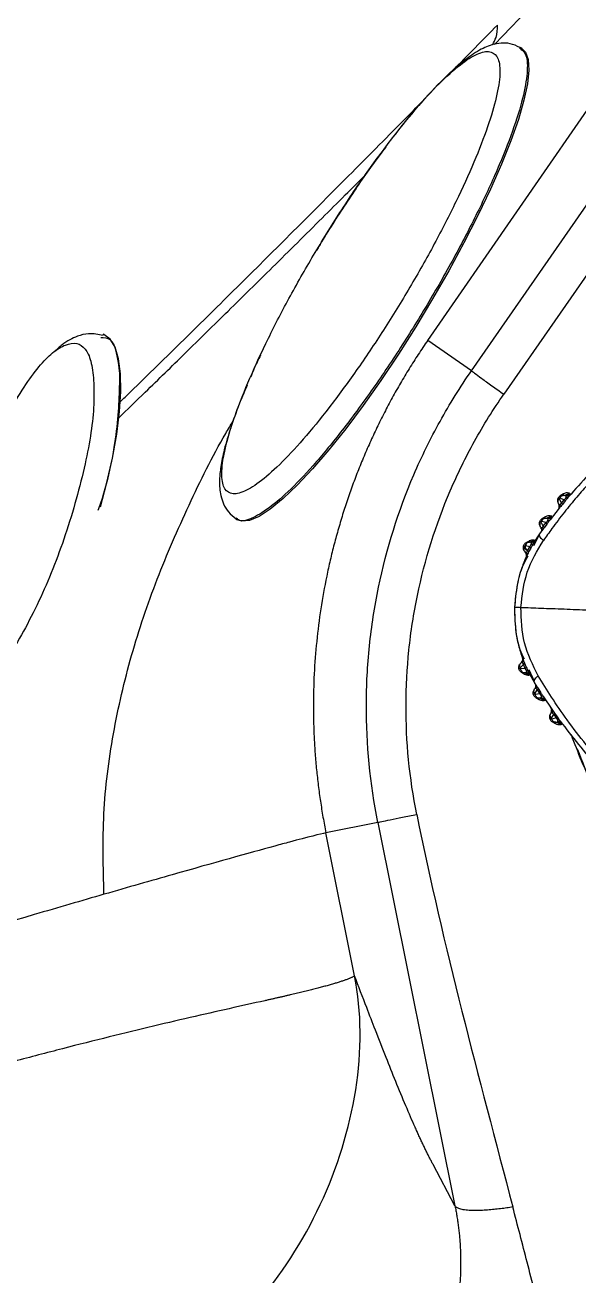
# Model space of a CAD drawing. Extents: x 409 to 498, y 628 to 778.
# Drawn here: x 488.754 to 490.764, y 705.329 to 709.874 of the extents above; entities that cross this region are included whole.
import ezdxf

# ---------------------------------------------------------------- set-up
doc = ezdxf.new("R2010")
doc.units = 0
doc.header["$MEASUREMENT"] = 0
doc.layers.add('1', color=4, linetype='Continuous')
doc.layers.add('GEOMETRY', color=4, linetype='Continuous', lineweight=25)

# ---------------------------------------------------------------- blocks, each defined once
blk = doc.blocks.new('2026_PULSE')
at = {"layer": 'GEOMETRY'}
for p, q in [((81.8001, 63.6574), (84.8602, 68.0587)), ((84.9778, 67.9736), (81.9177, 63.5723)), ((81.6408, 63.7677), (83.7316, 66.786)), ((81.9743, 64.8299), (81.9753, 64.8289)), ((81.9829, 64.8285), (81.9772, 64.8319)), ((81.8001, 63.6574), (81.6408, 63.7677)), ((82.1151, 63.177), (82.1167, 63.1737)), ((82.1274, 63.1767), (82.1197, 63.1919)), ((82.1376, 63.1889), (82.1215, 63.1942)), ((82.1348, 63.2099), (82.1224, 63.2027)), ((82.1274, 63.1767), (82.1376, 63.1889)), ((82.1406, 63.1842), (82.1304, 63.1719)), ((82.1377, 63.2045), (82.1567, 63.2124)), ((82.1415, 63.2032), (82.1377, 63.2045)), ((82.1415, 63.2032), (82.1598, 63.2114)), ((82.0687, 63.1267), (82.0567, 63.1198)), ((82.0717, 63.1218), (82.0896, 63.1295)), ((82.075, 63.1208), (82.0922, 63.1288)), ((82.1189, 63.1582), (82.0858, 63.1161)), ((82.0922, 63.1288), (82.0896, 63.1295)), ((80.9439, 63.1196), (80.9496, 63.1161)), ((82.0516, 63.0895), (82.0496, 63.093)), ((82.0613, 63.0923), (82.053, 63.1072)), ((82.0711, 63.1054), (82.0552, 63.1101)), ((82.0613, 63.0923), (82.0711, 63.1054)), ((82.0738, 63.1), (82.0639, 63.0868)), ((82.0717, 63.1218), (82.075, 63.1208)), ((82.0093, 63.0386), (81.9979, 63.032)), ((82.011, 63.0345), (82.0271, 63.042)), ((82.0141, 63.034), (82.011, 63.0345)), ((82.0141, 63.034), (82.0297, 63.0416)), ((82.0476, 63.0649), (82.0249, 63.0303)), ((82.0466, 63.0608), (82.0253, 63.021)), ((82.0297, 63.0416), (82.0271, 63.042)), ((82.0536, 63.0731), (82.0476, 63.0649)), ((81.9925, 63.0021), (81.9956, 62.9982)), ((82.0041, 63.0035), (81.9937, 63.0169)), ((82.0118, 63.0181), (81.9959, 63.0208)), ((82.0041, 63.0035), (82.0118, 63.0181)), ((82.0153, 63.0132), (82.0078, 62.9989)), ((81.9773, 62.593), (81.9807, 62.5967)), ((81.9775, 62.5782), (81.9888, 62.5907)), ((81.9954, 62.5756), (81.9888, 62.5907)), ((81.9929, 62.595), (81.9993, 62.5802)), ((81.9954, 62.5756), (81.9794, 62.5741)), ((81.9819, 62.562), (81.9932, 62.5554)), ((81.9934, 62.5593), (81.9855, 62.5603)), ((81.9966, 62.5596), (81.9934, 62.5593)), ((82.0089, 62.5518), (81.9934, 62.5593)), ((82.0116, 62.552), (81.9966, 62.5596)), ((82.0074, 62.5627), (82.0277, 62.5262)), ((82.0088, 62.5718), (82.0278, 62.529)), ((82.0089, 62.5518), (82.0116, 62.552)), ((82.0276, 62.4981), (82.0298, 62.5014)), ((82.0277, 62.5262), (82.0331, 62.5174)), ((82.0299, 62.4837), (82.0393, 62.4979)), ((82.0393, 62.4979), (82.0481, 62.484)), ((82.0423, 62.5032), (82.0512, 62.4892)), ((82.0481, 62.484), (82.0318, 62.4807)), ((82.034, 62.47), (82.0459, 62.4632)), ((82.0509, 62.4685), (82.0474, 62.4677)), ((82.0648, 62.4599), (82.0474, 62.4677)), ((82.0675, 62.4605), (82.0509, 62.4685)), ((82.0617, 62.4726), (82.092, 62.4276)), ((82.0648, 62.4599), (82.0675, 62.4605)), ((82.0885, 62.4126), (82.0866, 62.4095)), ((82.0901, 62.3942), (82.099, 62.4087)), ((82.099, 62.4087), (82.1081, 62.3958)), ((82.1023, 62.4133), (82.1115, 62.4003)), ((82.1081, 62.3958), (82.0918, 62.3917)), ((82.0933, 62.3825), (82.1057, 62.3753)), ((82.1003, 62.3801), (82.1072, 62.3803)), ((82.1072, 62.3803), (82.1111, 62.3813)), ((82.1256, 62.3723), (82.1072, 62.3803)), ((82.1287, 62.373), (82.1111, 62.3813)), ((82.1256, 62.3723), (82.1287, 62.373)), ((81.4598, 62.0164), (81.2708, 61.9785)), ((81.4598, 62.0164), (81.7401, 60.6235)), ((81.375, 61.4587), (81.2708, 61.9785)), ((81.7401, 60.6235), (81.6605, 60.7734))]:
    blk.add_line(p, q, dxfattribs=at)
at = {"layer": 'GEOMETRY', "flags": 128}
for points in [[(81.9829, 64.8285), (81.9963, 64.8152), (82.0063, 64.7879), (82.0086, 64.7491), (82.0034, 64.6995), (81.9906, 64.6397), (81.9705, 64.5704), (81.9433, 64.4928), (81.9094, 64.4079), (81.8692, 64.3169), (81.8234, 64.221), (81.7726, 64.1217), (81.7175, 64.0202), (81.6589, 63.9181), (81.5976, 63.8167), (81.5344, 63.7175), (81.4702, 63.6219), (81.4061, 63.5312), (81.3427, 63.4467)], [(80.4513, 63.1632), (80.4736, 63.2468), (80.4946, 63.3395), (80.5104, 63.4274), (80.5206, 63.5089), (80.5252, 63.5824), (80.524, 63.6466), (80.517, 63.7002), (80.5043, 63.7424), (80.4863, 63.7722), (80.4632, 63.7892), (80.4605, 63.7902)], [(81.3427, 63.4467), (81.2811, 63.3696), (81.2221, 63.301), (81.1665, 63.2417), (81.1151, 63.1928), (81.0687, 63.1547), (81.0278, 63.1282), (80.9931, 63.1135), (80.965, 63.1108), (80.9496, 63.1161)], [(82.0323, 62.5183), (82.0326, 62.5175), (82.0326, 62.5175), (82.0326, 62.5175)]]:
    blk.add_lwpolyline(points, dxfattribs=at)
at = {"layer": 'GEOMETRY'}
for points, knots in [([(83.7569, 66.8202), (83.4514, 66.4892), (82.8446, 65.8317), (82.2026, 65.171), (81.8838, 64.843)], [0, 0, 0, 0, 0.5035298, 1, 1, 1, 1]), ([(81.7274, 64.7433), (81.7287, 64.7447), (81.7847, 64.8014), (81.8402, 64.858), (81.8945, 64.9133)], [0, 0, 0, 0, 0.0238277, 1, 1, 1, 1]), ([(81.8764, 64.8416), (81.8814, 64.8503), (81.8937, 64.8718), (81.8942, 64.8978), (81.8944, 64.9133)], [0, 0, 0, 0, 0.403625, 1, 1, 1, 1]), ([(81.513, 64.5035), (81.4803, 64.46), (81.415, 64.373), (81.3152, 64.2237), (81.219, 64.0677), (81.1295, 63.9092), (81.0503, 63.7548), (80.9846, 63.6105), (80.9344, 63.4813), (80.9024, 63.373), (80.8893, 63.289), (80.8957, 63.2329), (80.9215, 63.207), (80.9654, 63.2117), (81.0261, 63.2477), (81.1009, 63.3127), (81.1873, 63.4049), (81.2819, 63.5206), (81.381, 63.6554), (81.4807, 63.8038), (81.577, 63.9601), (81.6666, 64.1185), (81.7456, 64.2728), (81.8115, 64.4173), (81.8613, 64.5461), (81.8933, 64.6545), (81.9066, 64.7385), (81.8999, 64.7942), (81.8744, 64.8205), (81.8301, 64.8152), (81.7695, 64.7795), (81.6945, 64.7141), (81.6083, 64.6229), (81.5447, 64.5433), (81.513, 64.5035)], [0, 0, 0, 0, 0.0312542, 0.0624635, 0.0937551, 0.1249545, 0.1562196, 0.1874627, 0.2186872, 0.2499716, 0.2811721, 0.3124649, 0.3436714, 0.3749318, 0.4061796, 0.4373921, 0.468682, 0.5, 0.5313181, 0.562608, 0.5938204, 0.6250683, 0.6563286, 0.6875352, 0.7188279, 0.7500284, 0.7813117, 0.8125373, 0.8437799, 0.8750456, 0.9062449, 0.9375366, 0.9687459, 1, 1, 1, 1]), ([(81.9753, 64.8289), (81.9831, 64.8234), (82.0013, 64.8107), (82.0058, 64.7527), (81.9923, 64.6636), (81.9577, 64.5469), (81.9042, 64.4086), (81.8335, 64.2536), (81.7486, 64.0879), (81.6525, 63.918), (81.5491, 63.7502), (81.4423, 63.5911), (81.3362, 63.4468), (81.2348, 63.3228), (81.1423, 63.224), (81.0615, 63.1535), (80.9977, 63.1172), (80.9587, 63.1073), (80.948, 63.12), (80.9459, 63.1225)], [0, 0, 0, 0, 0.046807, 0.109327, 0.171848, 0.234368, 0.296889, 0.35941, 0.42193, 0.484451, 0.546971, 0.609492, 0.672013, 0.734533, 0.797054, 0.859574, 0.922095, 0.984616, 1, 1, 1, 1]), ([(81.9762, 64.8316), (81.9647, 64.8371), (81.9436, 64.8471), (81.9067, 64.8487), (81.8752, 64.8424), (81.8482, 64.8319), (81.8215, 64.8179), (81.7767, 64.7886), (81.7131, 64.7348), (81.6223, 64.6385), (81.5561, 64.5612), (81.5202, 64.5128), (81.5164, 64.5076)], [0, 0, 0, 0, 0.0805074, 0.1470682, 0.2204681, 0.2816479, 0.3465389, 0.4152552, 0.6117934, 0.800447, 0.9788266, 1, 1, 1, 1]), ([(80.5219, 63.5432), (80.5347, 63.5557), (80.6127, 63.6311), (80.7545, 63.7702), (80.9474, 63.9601), (81.1472, 64.1587), (81.3485, 64.3603), (81.5108, 64.5238), (81.6013, 64.6155), (81.6263, 64.6409)], [0, 0, 0, 0, 0.0342705, 0.207633, 0.3809969, 0.554363, 0.7496905, 0.9307236, 1, 1, 1, 1]), ([(81.4884, 64.47), (81.4698, 64.4455), (81.4198, 64.3794), (81.3372, 64.2559), (81.2706, 64.1529), (81.2388, 64.0979), (81.2362, 64.0933)], [0, 0, 0, 0, 0.220045, 0.593601, 0.966315, 1, 1, 1, 1]), ([(80.5157, 63.4844), (80.5485, 63.5162), (80.6295, 63.5945), (80.7628, 63.7244), (80.8896, 63.8487), (80.9959, 63.9532), (81.0797, 64.0359), (81.167, 64.1224), (81.255, 64.2099), (81.3373, 64.2919), (81.3896, 64.3442), (81.4137, 64.3684)], [0, 0, 0, 0, 0.108599, 0.267717, 0.442768, 0.530817, 0.622408, 0.722977, 0.82339, 0.918217, 1, 1, 1, 1]), ([(83.6481, 63.9901), (83.5768, 63.9803), (83.4339, 63.9608), (83.2241, 63.9061), (83.0203, 63.8331), (82.8238, 63.7407), (82.6365, 63.6301), (82.4608, 63.5025), (82.2971, 63.3597), (82.201, 63.2528), (82.153, 63.1994)], [0, 0, 0, 0, 0.1245824, 0.2494896, 0.37459, 0.4998762, 0.6251945, 0.7503704, 0.8753604, 1, 1, 1, 1]), ([(83.8282, 63.9761), (83.8123, 63.9758), (83.7747, 63.9751), (83.7116, 63.9717), (83.6336, 63.9654), (83.5541, 63.9557), (83.4735, 63.9428), (83.3953, 63.9276), (83.3092, 63.9066), (83.2199, 63.8804), (83.1282, 63.8492), (83.0361, 63.8136), (82.9388, 63.771), (82.873, 63.7384), (82.8387, 63.7202), (82.8387, 63.7202), (82.8387, 63.7202), (82.8386, 63.7202), (82.8386, 63.7202), (82.8386, 63.7202), (82.8386, 63.7202), (82.8385, 63.7202), (82.8384, 63.7201), (82.838, 63.7199), (82.837, 63.7194), (82.8336, 63.7175), (82.8213, 63.711), (82.7954, 63.6968), (82.7525, 63.6725), (82.7083, 63.6458), (82.669, 63.6209), (82.6405, 63.6021), (82.6151, 63.5849), (82.5928, 63.5694), (82.5581, 63.5447), (82.5129, 63.5109), (82.4577, 63.467), (82.4051, 63.4226), (82.3523, 63.3752), (82.2917, 63.3172), (82.2348, 63.2579), (82.1816, 63.1974), (82.1366, 63.1424), (82.0963, 63.0896), (82.0717, 63.0551), (82.0615, 63.0407)], [0, 0, 0, 0, 0.023144, 0.05484, 0.091564, 0.136206, 0.170367, 0.209427, 0.251228, 0.298444, 0.343948, 0.391377, 0.441313, 0.497426, 0.497427, 0.497428, 0.497429, 0.497432, 0.497437, 0.497446, 0.497463, 0.497497, 0.497564, 0.497711, 0.498058, 0.499248, 0.503302, 0.518104, 0.541837, 0.574517, 0.592617, 0.609041, 0.623786, 0.63685, 0.648231, 0.685287, 0.718359, 0.749985, 0.784568, 0.820855, 0.870939, 0.90326, 0.937451, 0.973984, 1, 1, 1, 1]), ([(80.4608, 63.7854), (80.4433, 63.7891), (80.4124, 63.7956), (80.3695, 63.7845), (80.3388, 63.7699), (80.3108, 63.7529), (80.2925, 63.7348), (80.2831, 63.7256)], [0, 0, 0, 0, 0.274216, 0.481287, 0.641037, 0.816621, 1, 1, 1, 1]), ([(80.4527, 63.778), (80.4646, 63.7777), (80.5041, 63.7766), (80.5139, 63.7008), (80.5207, 63.6477)], [0, 0, 0, 0, 0.299553, 1, 1, 1, 1]), ([(81.641, 63.7676), (81.6351, 63.7592), (81.6235, 63.7422), (81.6065, 63.7166), (81.5899, 63.6908), (81.5736, 63.6648), (81.5576, 63.6386), (81.542, 63.6122), (81.5268, 63.5857), (81.512, 63.559), (81.4975, 63.5321), (81.4834, 63.5051), (81.4696, 63.4779), (81.4562, 63.4506), (81.4432, 63.4232), (81.4306, 63.3956), (81.4183, 63.3678), (81.4064, 63.34), (81.3949, 63.312), (81.3838, 63.2839), (81.3731, 63.2557), (81.3627, 63.2274), (81.3527, 63.199), (81.3431, 63.1706), (81.3339, 63.142), (81.3251, 63.1133), (81.3166, 63.0846), (81.3085, 63.0557), (81.3008, 63.0269), (81.2934, 62.9979), (81.2865, 62.9689), (81.2799, 62.9399), (81.2674, 62.8813), (81.2515, 62.7929), (81.2363, 62.6744), (81.2272, 62.556), (81.2247, 62.458), (81.2257, 62.3803), (81.2278, 62.3229), (81.2314, 62.2654), (81.2364, 62.2079), (81.2428, 62.1504), (81.2507, 62.093), (81.2599, 62.0356), (81.2673, 61.9975), (81.2709, 61.9785)], [0, 0, 0, 0, 0.016408, 0.032798, 0.049169, 0.065521, 0.081855, 0.09817, 0.114466, 0.130743, 0.147002, 0.163242, 0.179464, 0.195667, 0.211852, 0.228018, 0.244165, 0.260295, 0.276406, 0.292498, 0.308572, 0.324627, 0.340664, 0.356682, 0.372681, 0.388663, 0.404626, 0.42057, 0.436496, 0.452404, 0.468294, 0.484165, 0.500018, 0.563988, 0.627598, 0.690849, 0.753743, 0.784297, 0.814916, 0.845599, 0.876348, 0.907163, 0.938043, 0.968989, 1, 1, 1, 1]), ([(80.4264, 63.6224), (80.4237, 63.6472), (80.4183, 63.6956), (80.397, 63.7403), (80.3656, 63.7604), (80.325, 63.7545), (80.2788, 63.7266), (80.2278, 63.6747), (80.1727, 63.5995), (80.1159, 63.5039), (80.0605, 63.3945), (80.0089, 63.2751), (79.9626, 63.1492), (79.9229, 63.0204), (79.8911, 62.8943), (79.8695, 62.7776), (79.8588, 62.6746), (79.8591, 62.5876), (79.8696, 62.5179), (79.8907, 62.4719), (79.9219, 62.4521), (79.9621, 62.4581), (80.0088, 62.4859), (80.0603, 62.5377), (80.115, 62.613), (80.1713, 62.7085), (80.2272, 62.8175), (80.2791, 62.9367), (80.3251, 63.0628), (80.3643, 63.192), (80.3966, 63.3183), (80.4184, 63.4348), (80.4293, 63.5391), (80.4274, 63.5943), (80.4264, 63.6224)], [0, 0, 0, 0, 0.0318756, 0.0624629, 0.0931188, 0.1251463, 0.1568579, 0.1874213, 0.2180725, 0.2500557, 0.282024, 0.3126716, 0.3432448, 0.3749788, 0.4069064, 0.4375005, 0.468061, 0.4999355, 0.5317555, 0.5623507, 0.5930121, 0.6250336, 0.6567801, 0.6873611, 0.7180148, 0.7499829, 0.7818927, 0.8125166, 0.843102, 0.8748894, 0.9068847, 0.9375432, 0.9681532, 1, 1, 1, 1]), ([(81.0334, 63.7145), (81.0248, 63.697), (81.0109, 63.669), (81.0009, 63.6441), (80.9971, 63.6347)], [0, 0, 0, 0, 0.620968, 1, 1, 1, 1]), ([(80.5207, 63.6477), (80.5194, 63.5827), (80.5168, 63.4526), (80.4802, 63.2596), (80.4453, 63.1582), (80.4422, 63.1492)], [0, 0, 0, 0, 0.4767022, 0.9534043, 1, 1, 1, 1]), ([(81.4599, 62.0164), (81.4314, 62.1582), (81.4175, 62.3005), (81.418, 62.5146), (81.4218, 62.586), (81.433, 62.6934), (81.4376, 62.7293), (81.4487, 62.8006), (81.4551, 62.836), (81.4915, 63.0116), (81.5341, 63.1477), (81.6047, 63.3123), (81.6197, 63.345), (81.6514, 63.4098), (81.6682, 63.4419), (81.7207, 63.5366), (81.7589, 63.5979), (81.8002, 63.6573)], [0, 0, 0, 0, 0.25, 0.25, 0.375, 0.375, 0.4375, 0.4375, 0.5, 0.5, 0.75, 0.75, 0.8125, 0.8125, 0.875, 0.875, 1, 1, 1, 1]), ([(81.8001, 63.6574), (81.8012, 63.6562), (81.805, 63.6531), (81.8177, 63.6435), (81.8265, 63.637), (81.848, 63.6215), (81.8606, 63.6125), (81.8881, 63.593), (81.9029, 63.5826), (81.9178, 63.5723)], [0, 0, 0, 0, 0.25, 0.25, 0.5, 0.5, 0.75, 0.75, 1, 1, 1, 1]), ([(80.9849, 63.6055), (80.9734, 63.5787), (80.9479, 63.5192), (80.92, 63.4381), (80.8985, 63.3635), (80.8887, 63.3123), (80.885, 63.2786), (80.8838, 63.256), (80.8844, 63.2305), (80.8886, 63.2017), (80.8982, 63.1717), (80.9161, 63.1411), (80.9347, 63.1272), (80.9447, 63.1198)], [0, 0, 0, 0, 0.1160218, 0.257405, 0.4014129, 0.526758, 0.58099, 0.6298747, 0.6897749, 0.7487309, 0.8200916, 0.9039548, 1, 1, 1, 1]), ([(81.6012, 62.0458), (81.5746, 62.1777), (81.5617, 62.3101), (81.5622, 62.5092), (81.5657, 62.5757), (81.5761, 62.6756), (81.5804, 62.709), (81.5907, 62.7753), (81.5967, 62.8082), (81.6305, 62.9715), (81.6702, 63.0982), (81.7359, 63.2513), (81.7498, 63.2817), (81.7794, 63.3419), (81.795, 63.3718), (81.8439, 63.46), (81.8794, 63.517), (81.9178, 63.5723)], [0, 0, 0, 0, 0.25, 0.25, 0.375, 0.375, 0.4375, 0.4375, 0.5, 0.5, 0.75, 0.75, 0.8125, 0.8125, 0.875, 0.875, 1, 1, 1, 1]), ([(80.4639, 61.7552), (80.4613, 61.8528), (80.4562, 62.0479), (80.4935, 62.339), (80.5599, 62.6242), (80.6538, 62.9018), (80.7713, 63.1697), (80.8651, 63.3608), (80.9244, 63.4592), (80.9334, 63.4741)], [0, 0, 0, 0, 0.1618135, 0.3236388, 0.4854823, 0.6473436, 0.8092155, 0.9711119, 1, 1, 1, 1]), ([(82.1377, 63.2045), (82.1361, 63.2049), (82.1327, 63.2056), (82.1273, 63.205), (82.1219, 63.2028), (82.1172, 63.1988), (82.1139, 63.1934), (82.1126, 63.1876), (82.1129, 63.1819), (82.1144, 63.1786), (82.1151, 63.177)], [0, 0, 0, 0, 0.110913, 0.227807, 0.35566, 0.494485, 0.631575, 0.7615, 0.884293, 1, 1, 1, 1]), ([(82.1197, 63.1919), (82.1186, 63.1908), (82.1163, 63.1884), (82.1144, 63.1844), (82.1137, 63.1803), (82.1146, 63.1781), (82.1151, 63.177)], [0, 0, 0, 0, 0.2393, 0.493099, 0.750585, 1, 1, 1, 1]), ([(82.1147, 63.1522), (82.1157, 63.1537), (82.1179, 63.1569), (82.1192, 63.1626), (82.119, 63.1685), (82.1175, 63.172), (82.1167, 63.1737)], [0, 0, 0, 0, 0.244604, 0.5, 0.755396, 1, 1, 1, 1]), ([(82.1167, 63.1737), (82.1172, 63.1728), (82.1182, 63.171), (82.1204, 63.1712), (82.1215, 63.1714)], [0, 0, 0, 0, 0.527442, 1, 1, 1, 1]), ([(82.1168, 63.1737), (82.118, 63.1702), (82.12, 63.165), (82.1196, 63.1597), (82.1194, 63.159), (82.1193, 63.1587)], [0, 0, 0, 0, 0.477315, 0.731073, 1, 1, 1, 1]), ([(82.1304, 63.1719), (82.1283, 63.1694), (82.124, 63.1642), (82.1206, 63.1602), (82.1189, 63.1582)], [0, 0, 0, 0, 0.484871, 1, 1, 1, 1]), ([(82.1215, 63.1714), (82.1217, 63.1702), (82.1222, 63.1678), (82.1219, 63.1643), (82.1209, 63.161), (82.1196, 63.1591), (82.1189, 63.1582)], [0, 0, 0, 0, 0.240718, 0.491115, 0.7461, 1, 1, 1, 1]), ([(82.1197, 63.1919), (82.1196, 63.1921), (82.1195, 63.1924), (82.1195, 63.1928), (82.1196, 63.1932), (82.1197, 63.1935), (82.1199, 63.1938), (82.1202, 63.1941), (82.1207, 63.1943), (82.1211, 63.1943), (82.1214, 63.1943), (82.1215, 63.1942)], [0, 0, 0, 0, 0.1361495, 0.2604959, 0.3743392, 0.4293111, 0.4841795, 0.5973057, 0.7206272, 0.8556668, 1, 1, 1, 1]), ([(82.1215, 63.1942), (82.1225, 63.1959), (82.1245, 63.1994), (82.1287, 63.2031), (82.1334, 63.2051), (82.1363, 63.2047), (82.1377, 63.2045)], [0, 0, 0, 0, 0.242506, 0.5, 0.757494, 1, 1, 1, 1]), ([(82.1215, 63.1714), (82.1219, 63.1716), (82.1228, 63.1719), (82.1243, 63.173), (82.126, 63.1746), (82.1269, 63.176), (82.1274, 63.1767)], [0, 0, 0, 0, 0.275786, 0.530239, 0.765789, 1, 1, 1, 1]), ([(82.1274, 63.1767), (82.1283, 63.1756), (82.1301, 63.1735), (82.1303, 63.1724), (82.1304, 63.1719)], [0, 0, 0, 0, 0.4963152, 1, 1, 1, 1]), ([(82.1567, 63.2124), (82.154, 63.2129), (82.1487, 63.2141), (82.1411, 63.213), (82.1368, 63.2107), (82.1349, 63.2097)], [0, 0, 0, 0, 0.358721, 0.717442, 1, 1, 1, 1]), ([(82.1376, 63.1889), (82.1382, 63.1895), (82.1396, 63.1906), (82.1414, 63.1926), (82.1428, 63.1946), (82.1434, 63.1957), (82.1438, 63.1963)], [0, 0, 0, 0, 0.258365, 0.498869, 0.740931, 1, 1, 1, 1]), ([(82.1376, 63.1889), (82.1385, 63.1879), (82.1402, 63.1857), (82.1405, 63.1847), (82.1406, 63.1842)], [0, 0, 0, 0, 0.499959, 1, 1, 1, 1]), ([(82.153, 63.1994), (82.1514, 63.1974), (82.149, 63.1945), (82.1462, 63.1909), (82.1446, 63.1889), (82.143, 63.187), (82.1415, 63.1852), (82.1406, 63.1842)], [0, 0, 0, 0, 0.414147, 0.636812, 0.65606, 0.797577, 1, 1, 1, 1]), ([(82.1415, 63.2032), (82.1433, 63.2028), (82.1471, 63.202), (82.1528, 63.2029), (82.1581, 63.2052), (82.1609, 63.2079), (82.1622, 63.2092)], [0, 0, 0, 0, 0.244705, 0.500002, 0.755298, 1, 1, 1, 1]), ([(82.1438, 63.1963), (82.1441, 63.1972), (82.1449, 63.1991), (82.1443, 63.2016), (82.1427, 63.2026), (82.1415, 63.2032)], [0, 0, 0, 0, 0.213591, 0.455115, 1, 1, 1, 1]), ([(82.1438, 63.1963), (82.1447, 63.1963), (82.1467, 63.1962), (82.1492, 63.1967), (82.1514, 63.1977), (82.1525, 63.1988), (82.153, 63.1994)], [0, 0, 0, 0, 0.2478196, 0.500004, 0.7521863, 1, 1, 1, 1]), ([(82.1622, 63.2092), (82.1619, 63.2089), (82.1614, 63.2085), (82.1591, 63.2061), (82.1567, 63.2035), (82.1542, 63.2007), (82.153, 63.1994)], [0, 0, 0, 0, 0.362294, 0.571788, 0.788019, 1, 1, 1, 1]), ([(82.0896, 63.1295), (82.0869, 63.1299), (82.0816, 63.1309), (82.0743, 63.1296), (82.0704, 63.1274), (82.0688, 63.1265)], [0, 0, 0, 0, 0.375265, 0.75053, 1, 1, 1, 1]), ([(82.0956, 63.1277), (82.0943, 63.1263), (82.0917, 63.1235), (82.0864, 63.1209), (82.0807, 63.1198), (82.0769, 63.1205), (82.075, 63.1208)], [0, 0, 0, 0, 0.244606, 0.5, 0.755394, 1, 1, 1, 1]), ([(82.0496, 63.093), (82.0489, 63.0947), (82.0473, 63.098), (82.0468, 63.1038), (82.0479, 63.1097), (82.0508, 63.115), (82.0552, 63.1192), (82.0605, 63.1218), (82.0662, 63.1228), (82.0699, 63.1221), (82.0717, 63.1218)], [0, 0, 0, 0, 0.117746, 0.240559, 0.36852, 0.501697, 0.630803, 0.756969, 0.88024, 1, 1, 1, 1]), ([(82.053, 63.1072), (82.0521, 63.1061), (82.0502, 63.1037), (82.0486, 63.0999), (82.0483, 63.0961), (82.0492, 63.094), (82.0496, 63.093)], [0, 0, 0, 0, 0.236741, 0.488701, 0.746654, 1, 1, 1, 1]), ([(82.0516, 63.0895), (82.0521, 63.0887), (82.053, 63.0871), (82.0549, 63.0872), (82.0557, 63.0873)], [0, 0, 0, 0, 0.5238268, 1, 1, 1, 1]), ([(82.0538, 63.0826), (82.0538, 63.0832), (82.0537, 63.0856), (82.0525, 63.0878), (82.0516, 63.0895)], [0, 0, 0, 0, 0.237547, 1, 1, 1, 1]), ([(82.0516, 63.0894), (82.053, 63.0861), (82.0551, 63.081), (82.0547, 63.0754), (82.0542, 63.0742), (82.054, 63.0736)], [0, 0, 0, 0, 0.478434, 0.732694, 1, 1, 1, 1]), ([(82.053, 63.1072), (82.0529, 63.1074), (82.0528, 63.1077), (82.0527, 63.1082), (82.0528, 63.1086), (82.0529, 63.1089), (82.053, 63.1091), (82.0532, 63.1095), (82.0536, 63.1098), (82.0541, 63.1101), (82.0546, 63.1102), (82.055, 63.1101), (82.0552, 63.1101)], [0, 0, 0, 0, 0.13219, 0.252148, 0.308539, 0.363365, 0.417718, 0.472733, 0.588185, 0.715206, 0.853659, 1, 1, 1, 1]), ([(82.0557, 63.0873), (82.056, 63.086), (82.0566, 63.0835), (82.0565, 63.0798), (82.0556, 63.0761), (82.0542, 63.0741), (82.0536, 63.0731)], [0, 0, 0, 0, 0.241064, 0.491801, 0.746781, 1, 1, 1, 1]), ([(82.0639, 63.0868), (82.062, 63.0843), (82.058, 63.0789), (82.0551, 63.0751), (82.0536, 63.0731)], [0, 0, 0, 0, 0.473202, 1, 1, 1, 1]), ([(82.0552, 63.1101), (82.056, 63.1119), (82.0578, 63.1157), (82.0621, 63.1199), (82.067, 63.1223), (82.0701, 63.122), (82.0717, 63.1218)], [0, 0, 0, 0, 0.241788, 0.5, 0.758212, 1, 1, 1, 1]), ([(82.0557, 63.0873), (82.0561, 63.0874), (82.0569, 63.0877), (82.0583, 63.0887), (82.0597, 63.09), (82.0607, 63.0913), (82.0611, 63.092), (82.0613, 63.0923)], [0, 0, 0, 0, 0.278809, 0.535506, 0.770802, 0.91136, 1, 1, 1, 1]), ([(82.0613, 63.0923), (82.0622, 63.0911), (82.0639, 63.0888), (82.0639, 63.0874), (82.0639, 63.0868)], [0, 0, 0, 0, 0.4960319, 1, 1, 1, 1]), ([(82.0711, 63.1054), (82.0718, 63.106), (82.0732, 63.1071), (82.075, 63.1092), (82.0765, 63.1113), (82.0772, 63.1125), (82.0775, 63.1131)], [0, 0, 0, 0, 0.266489, 0.509713, 0.748097, 1, 1, 1, 1]), ([(82.0711, 63.1054), (82.072, 63.1043), (82.0738, 63.1019), (82.0738, 63.1007), (82.0738, 63.1)], [0, 0, 0, 0, 0.4999505, 1, 1, 1, 1]), ([(82.0858, 63.1161), (82.0838, 63.1135), (82.0799, 63.1082), (82.0758, 63.1027), (82.0738, 63.1)], [0, 0, 0, 0, 0.510609, 1, 1, 1, 1]), ([(82.0775, 63.1131), (82.0778, 63.1137), (82.0783, 63.1148), (82.0786, 63.1167), (82.0781, 63.1193), (82.0763, 63.1202), (82.075, 63.1208)], [0, 0, 0, 0, 0.1023926, 0.2137117, 0.4582999, 1, 1, 1, 1]), ([(82.0775, 63.1131), (82.0793, 63.1132), (82.0828, 63.1132), (82.0848, 63.1152), (82.0858, 63.1161)], [0, 0, 0, 0, 0.500001, 1, 1, 1, 1]), ([(82.0884, 63.1194), (82.0886, 63.1196), (82.0897, 63.1211), (82.0904, 63.1221), (82.0898, 63.122), (82.0897, 63.1219)], [0, 0, 0, 0, 0.1433219, 0.8028125, 1, 1, 1, 1]), ([(81.9796, 62.7977), (81.9846, 62.8414), (81.9945, 62.9292), (82.0391, 63.0034), (82.0615, 63.0407)], [0, 0, 0, 0, 0.497256, 1, 1, 1, 1]), ([(82.011, 63.0345), (82.0089, 63.0347), (82.0049, 63.0349), (81.999, 63.0329), (81.9941, 63.0295), (81.9904, 63.0248), (81.9882, 63.0191), (81.9878, 63.013), (81.9892, 63.007), (81.9914, 63.0037), (81.9925, 63.0021)], [0, 0, 0, 0, 0.127875, 0.254687, 0.378056, 0.498035, 0.626437, 0.752825, 0.877308, 1, 1, 1, 1]), ([(81.9959, 63.0208), (81.9965, 63.0227), (81.9978, 63.0268), (82.0016, 63.0315), (82.0062, 63.0345), (82.0094, 63.0345), (82.011, 63.0345)], [0, 0, 0, 0, 0.2416304, 0.5, 0.7583697, 1, 1, 1, 1]), ([(82.0271, 63.042), (82.0243, 63.0421), (82.0189, 63.0424), (82.0127, 63.0408), (82.0099, 63.0388), (82.0094, 63.0384)], [0, 0, 0, 0, 0.4474623, 0.8949246, 1, 1, 1, 1]), ([(82.0141, 63.034), (82.016, 63.0339), (82.0197, 63.0336), (82.0252, 63.0353), (82.0301, 63.0383), (82.0324, 63.0413), (82.0335, 63.0428)], [0, 0, 0, 0, 0.24483, 0.500002, 0.755173, 1, 1, 1, 1]), ([(82.0172, 63.0266), (82.0174, 63.0272), (82.0178, 63.0284), (82.0181, 63.0301), (82.0175, 63.0328), (82.0156, 63.0335), (82.0141, 63.034)], [0, 0, 0, 0, 0.100074, 0.208181, 0.406668, 1, 1, 1, 1]), ([(82.0335, 63.0428), (82.0333, 63.0425), (82.0328, 63.0421), (82.0308, 63.0394), (82.0283, 63.0357), (82.026, 63.0321), (82.0249, 63.0303)], [0, 0, 0, 0, 0.300322, 0.567716, 0.782681, 1, 1, 1, 1]), ([(82.0615, 63.0407), (82.0587, 63.0433), (82.053, 63.0487), (82.0481, 63.0556), (82.0459, 63.0613), (82.0471, 63.0637), (82.0476, 63.0649)], [0, 0, 0, 0, 0.25273, 0.508761, 0.760212, 1, 1, 1, 1]), ([(82.0504, 63.068), (82.0505, 63.0682), (82.0505, 63.0686), (82.0526, 63.0716), (82.0536, 63.0731)], [0, 0, 0, 0, 0.525004, 1, 1, 1, 1]), ([(81.9937, 63.0169), (81.993, 63.0156), (81.9914, 63.013), (81.9904, 63.0089), (81.9906, 63.005), (81.9919, 63.0031), (81.9925, 63.0021)], [0, 0, 0, 0, 0.236544, 0.488622, 0.746745, 1, 1, 1, 1]), ([(81.9937, 63.0169), (81.9936, 63.0171), (81.9934, 63.0175), (81.9932, 63.0181), (81.9932, 63.0186), (81.9933, 63.0189), (81.9934, 63.0193), (81.9936, 63.0197), (81.994, 63.0202), (81.9946, 63.0206), (81.9952, 63.0208), (81.9957, 63.0208), (81.9959, 63.0208)], [0, 0, 0, 0, 0.132673, 0.253631, 0.310559, 0.365854, 0.420561, 0.475786, 0.591188, 0.717618, 0.855031, 1, 1, 1, 1]), ([(81.9997, 63.0291), (81.9995, 63.0288), (81.9976, 63.0265), (81.9959, 63.0207), (81.9951, 63.013), (81.9965, 63.0083), (81.9971, 63.0062)], [0, 0, 0, 0, 0.036864, 0.381764, 0.726664, 1, 1, 1, 1]), ([(81.9956, 62.9982), (81.9962, 62.9974), (81.9974, 62.9961), (81.9991, 62.9967), (81.9999, 62.997)], [0, 0, 0, 0, 0.527659, 1, 1, 1, 1]), ([(81.9983, 62.9777), (81.9989, 62.9794), (82.0001, 62.9828), (82, 62.9884), (81.9987, 62.9937), (81.9966, 62.9967), (81.9956, 62.9982)], [0, 0, 0, 0, 0.245212, 0.499999, 0.754786, 1, 1, 1, 1]), ([(81.9956, 62.9981), (81.9974, 62.9952), (82.0002, 62.9908), (82.0009, 62.9857), (82.0007, 62.9848), (82.0007, 62.9843)], [0, 0, 0, 0, 0.479298, 0.733083, 1, 1, 1, 1]), ([(81.9999, 62.997), (82.0002, 62.9973), (82.0009, 62.9978), (82.002, 62.9992), (82.0032, 63.0011), (82.0038, 63.0027), (82.0041, 63.0035)], [0, 0, 0, 0, 0.272861, 0.525645, 0.762722, 1, 1, 1, 1]), ([(81.9999, 62.997), (82.0003, 62.9959), (82.0013, 62.9937), (82.0018, 62.9903), (82.0016, 62.9868), (82.0008, 62.9847), (82.0004, 62.9837)], [0, 0, 0, 0, 0.241922, 0.492613, 0.747114, 1, 1, 1, 1]), ([(82.0078, 62.9989), (82.0064, 62.9961), (82.0035, 62.9903), (82.0014, 62.986), (82.0004, 62.9837)], [0, 0, 0, 0, 0.465571, 1, 1, 1, 1]), ([(82.0041, 63.0035), (82.0052, 63.0026), (82.0075, 63.0006), (82.0077, 62.9994), (82.0078, 62.9989)], [0, 0, 0, 0, 0.497129, 1, 1, 1, 1]), ([(82.0118, 63.0181), (82.0124, 63.0187), (82.0136, 63.02), (82.0151, 63.0223), (82.0164, 63.0247), (82.0169, 63.026), (82.0172, 63.0266)], [0, 0, 0, 0, 0.265284, 0.509896, 0.749421, 1, 1, 1, 1]), ([(82.0118, 63.0181), (82.0129, 63.0171), (82.015, 63.015), (82.0152, 63.0138), (82.0153, 63.0132)], [0, 0, 0, 0, 0.50004, 1, 1, 1, 1]), ([(82.0249, 63.0303), (82.0233, 63.0277), (82.0202, 63.0222), (82.017, 63.0162), (82.0153, 63.0132)], [0, 0, 0, 0, 0.489952, 1, 1, 1, 1]), ([(82.0172, 63.0266), (82.0189, 63.0268), (82.0224, 63.0272), (82.0241, 63.0293), (82.0249, 63.0303)], [0, 0, 0, 0, 0.5, 1, 1, 1, 1]), ([(82.0051, 62.9831), (81.9988, 62.9721), (81.9803, 62.9399), (81.9639, 62.8766), (81.959, 62.8243), (81.9564, 62.7969)], [0, 0, 0, 0, 0.19733, 0.579398, 1, 1, 1, 1]), ([(82.0004, 62.9837), (81.9983, 62.9791), (81.9859, 62.9512), (81.9652, 62.8905), (81.9596, 62.8316), (81.9565, 62.7986)], [0, 0, 0, 0, 0.078427, 0.4850678, 1, 1, 1, 1]), ([(81.9565, 62.8004), (81.9571, 62.7727), (81.9582, 62.7198), (81.9699, 62.6554), (81.986, 62.6221), (81.9913, 62.611)], [0, 0, 0, 0, 0.423399, 0.807807, 1, 1, 1, 1]), ([(81.9565, 62.7986), (81.9567, 62.7986), (81.957, 62.7986), (81.9617, 62.7984), (81.9691, 62.7981), (81.9761, 62.7978), (81.9796, 62.7977)], [0, 0, 0, 0, 0.25065, 0.504361, 0.755823, 1, 1, 1, 1]), ([(81.9565, 62.7986), (81.9571, 62.7653), (81.9581, 62.7142), (81.9716, 62.6564), (81.9806, 62.6271), (81.9851, 62.6149), (81.9866, 62.6106)], [0, 0, 0, 0, 0.517597, 0.793803, 0.927909, 1, 1, 1, 1]), ([(81.9796, 62.7977), (82.0033, 62.7968), (82.0507, 62.795), (82.1356, 62.7918), (82.2267, 62.7884), (82.2901, 62.786), (82.3218, 62.7848)], [0, 0, 0, 0, 0.249996, 0.500004, 0.749994, 1, 1, 1, 1]), ([(82.0431, 62.5489), (82.0235, 62.5879), (81.9845, 62.6652), (81.9812, 62.7537), (81.9796, 62.7977)], [0, 0, 0, 0, 0.502771, 1, 1, 1, 1]), ([(81.9855, 62.5603), (81.9838, 62.561), (81.9804, 62.5625), (81.9763, 62.5664), (81.9732, 62.5714), (81.9718, 62.577), (81.972, 62.5829), (81.9737, 62.5885), (81.9761, 62.5915), (81.9773, 62.593)], [0, 0, 0, 0, 0.134604, 0.278855, 0.421484, 0.566352, 0.710982, 0.855493, 1, 1, 1, 1]), ([(81.9773, 62.593), (81.9766, 62.5921), (81.9753, 62.5903), (81.9748, 62.5864), (81.9754, 62.5822), (81.9768, 62.5795), (81.9775, 62.5782)], [0, 0, 0, 0, 0.253258, 0.511382, 0.763459, 1, 1, 1, 1]), ([(81.9849, 62.6169), (81.9854, 62.6152), (81.9863, 62.6117), (81.9859, 62.6062), (81.9841, 62.601), (81.9819, 62.5981), (81.9807, 62.5967)], [0, 0, 0, 0, 0.245213, 0.5, 0.754787, 1, 1, 1, 1]), ([(81.9852, 62.5975), (81.9844, 62.5979), (81.9827, 62.5987), (81.9814, 62.5974), (81.9807, 62.5967)], [0, 0, 0, 0, 0.471518, 1, 1, 1, 1]), ([(81.9869, 62.6099), (81.9869, 62.6095), (81.9869, 62.6087), (81.9859, 62.6038), (81.9828, 62.5996), (81.9808, 62.5968)], [0, 0, 0, 0, 0.267043, 0.520721, 1, 1, 1, 1]), ([(81.9866, 62.6106), (81.9861, 62.6123), (81.9848, 62.6161), (81.9849, 62.6166), (81.9849, 62.6169)], [0, 0, 0, 0, 0.464953, 1, 1, 1, 1]), ([(81.9866, 62.6106), (81.987, 62.6095), (81.9876, 62.6074), (81.9876, 62.604), (81.9868, 62.6006), (81.9857, 62.5985), (81.9852, 62.5975)], [0, 0, 0, 0, 0.25295, 0.507443, 0.758099, 1, 1, 1, 1]), ([(81.9888, 62.5907), (81.9886, 62.5915), (81.9881, 62.5931), (81.9871, 62.5951), (81.9861, 62.5966), (81.9855, 62.5972), (81.9852, 62.5975)], [0, 0, 0, 0, 0.238232, 0.475752, 0.728082, 1, 1, 1, 1]), ([(81.9866, 62.6106), (81.9875, 62.6082), (81.9892, 62.6038), (81.9917, 62.5978), (81.9929, 62.595)], [0, 0, 0, 0, 0.532766, 1, 1, 1, 1]), ([(81.9929, 62.595), (81.9927, 62.5945), (81.9924, 62.5933), (81.99, 62.5916), (81.9888, 62.5907)], [0, 0, 0, 0, 0.502744, 1, 1, 1, 1]), ([(81.9993, 62.5802), (81.9991, 62.5796), (81.9988, 62.5784), (81.9966, 62.5765), (81.9954, 62.5756)], [0, 0, 0, 0, 0.499963, 1, 1, 1, 1]), ([(81.9993, 62.5802), (82.0003, 62.578), (82.0017, 62.5749), (82.0033, 62.5713), (82.0041, 62.5694), (82.0053, 62.5669), (82.0065, 62.5646), (82.0074, 62.5627)], [0, 0, 0, 0, 0.365188, 0.518891, 0.578296, 0.663382, 1, 1, 1, 1]), ([(81.9794, 62.5741), (81.9791, 62.5741), (81.9787, 62.5741), (81.9781, 62.5744), (81.9775, 62.5748), (81.9772, 62.5753), (81.977, 62.5758), (81.9769, 62.5762), (81.9769, 62.5765), (81.9769, 62.577), (81.9771, 62.5776), (81.9774, 62.578), (81.9775, 62.5782)], [0, 0, 0, 0, 0.144988, 0.282396, 0.408827, 0.524229, 0.57945, 0.634159, 0.689453, 0.746382, 0.867343, 1, 1, 1, 1]), ([(81.9934, 62.5593), (81.9918, 62.5595), (81.9887, 62.5597), (81.9843, 62.563), (81.9808, 62.568), (81.9798, 62.5721), (81.9794, 62.5741)], [0, 0, 0, 0, 0.241629, 0.499998, 0.758369, 1, 1, 1, 1]), ([(81.9932, 62.5555), (81.9956, 62.5543), (82.0006, 62.5519), (82.0061, 62.5518), (82.0089, 62.5518)], [0, 0, 0, 0, 0.4970736, 1, 1, 1, 1]), ([(82.0001, 62.5669), (81.9999, 62.5675), (81.9994, 62.5689), (81.9985, 62.5707), (81.9977, 62.5722), (81.9968, 62.5738), (81.9959, 62.5749), (81.9954, 62.5756)], [0, 0, 0, 0, 0.249668, 0.489212, 0.570056, 0.735204, 1, 1, 1, 1]), ([(81.9966, 62.5596), (81.998, 62.56), (81.9999, 62.5605), (82.0008, 62.5631), (82.0007, 62.565), (82.0003, 62.5663), (82.0001, 62.5669)], [0, 0, 0, 0, 0.550242, 0.790407, 0.899376, 1, 1, 1, 1]), ([(81.9966, 62.5596), (81.9984, 62.5596), (82.0022, 62.5596), (82.0075, 62.5575), (82.0122, 62.5541), (82.0142, 62.551), (82.0153, 62.5494)], [0, 0, 0, 0, 0.244829, 0.5, 0.755171, 1, 1, 1, 1]), ([(82.0074, 62.5627), (82.0067, 62.5638), (82.0052, 62.5659), (82.0018, 62.5665), (82.0001, 62.5669)], [0, 0, 0, 0, 0.500002, 1, 1, 1, 1]), ([(82.0098, 62.5569), (82.0099, 62.5572), (82.01, 62.5577), (82.0087, 62.5601), (82.0077, 62.5621), (82.0072, 62.5631)], [0, 0, 0, 0, 0.475406, 0.733904, 1, 1, 1, 1]), ([(82.0074, 62.5627), (82.0083, 62.561), (82.0104, 62.5571), (82.0125, 62.5535), (82.0145, 62.5502), (82.015, 62.5497), (82.0153, 62.5494)], [0, 0, 0, 0, 0.196927, 0.428845, 0.640915, 1, 1, 1, 1]), ([(82.0431, 62.5489), (82.0402, 62.5466), (82.0343, 62.5419), (82.0289, 62.5354), (82.0262, 62.5299), (82.0272, 62.5275), (82.0277, 62.5262)], [0, 0, 0, 0, 0.2462061, 0.5, 0.7537939, 1, 1, 1, 1]), ([(83.736, 61.4858), (83.6938, 61.4904), (83.6037, 61.5002), (83.4593, 61.5272), (83.313, 61.5649), (83.1682, 61.6144), (83.0307, 61.6723), (82.8942, 61.7394), (82.7481, 61.8235), (82.5977, 61.9286), (82.4434, 62.0559), (82.3173, 62.1806), (82.22, 62.2933), (82.1496, 62.3849), (82.0919, 62.4691), (82.0588, 62.5232), (82.0431, 62.5489)], [0, 0, 0, 0, 0.061839, 0.131845, 0.211627, 0.279904, 0.352971, 0.427433, 0.499926, 0.596401, 0.691889, 0.788478, 0.852073, 0.906668, 0.955606, 1, 1, 1, 1]), ([(82.0474, 62.4677), (82.0449, 62.4675), (82.0406, 62.4672), (82.0347, 62.4694), (82.0301, 62.4726), (82.0266, 62.4771), (82.0245, 62.4824), (82.024, 62.4881), (82.025, 62.4935), (82.0267, 62.4966), (82.0276, 62.4981)], [0, 0, 0, 0, 0.166512, 0.279986, 0.401109, 0.523295, 0.648233, 0.769287, 0.886519, 1, 1, 1, 1]), ([(82.0276, 62.4981), (82.0271, 62.4971), (82.026, 62.4951), (82.0261, 62.4913), (82.0273, 62.4874), (82.0291, 62.4849), (82.0299, 62.4837)], [0, 0, 0, 0, 0.253348, 0.511302, 0.763261, 1, 1, 1, 1]), ([(82.0331, 62.5131), (82.0332, 62.5128), (82.0335, 62.5105), (82.0325, 62.5064), (82.0307, 62.5031), (82.0298, 62.5014)], [0, 0, 0, 0, 0.078225, 0.548873, 1, 1, 1, 1]), ([(82.0342, 62.5033), (82.0333, 62.5034), (82.0315, 62.5037), (82.0304, 62.5022), (82.0298, 62.5014)], [0, 0, 0, 0, 0.4754076, 1, 1, 1, 1]), ([(82.0326, 62.5175), (82.0327, 62.5171), (82.0329, 62.5163), (82.0332, 62.5139), (82.0333, 62.5103), (82.0323, 62.5057), (82.0307, 62.5029), (82.0299, 62.5015)], [0, 0, 0, 0, 0.10818, 0.218529, 0.458566, 0.726155, 1, 1, 1, 1]), ([(82.0331, 62.5174), (82.0322, 62.519), (82.0303, 62.5223), (82.0303, 62.5227), (82.0303, 62.5229)], [0, 0, 0, 0, 0.474463, 1, 1, 1, 1]), ([(82.0331, 62.5174), (82.0336, 62.5166), (82.0344, 62.5153), (82.0355, 62.5137), (82.0362, 62.5125), (82.037, 62.5113), (82.0378, 62.5103), (82.0382, 62.5096), (82.0383, 62.5094), (82.0397, 62.5073), (82.041, 62.5052), (82.0423, 62.5032)], [0, 0, 0, 0, 0.231824, 0.347975, 0.412634, 0.510386, 0.592483, 0.62052, 0.629028, 0.633847, 1, 1, 1, 1]), ([(82.0331, 62.5174), (82.0337, 62.5164), (82.0349, 62.5142), (82.0355, 62.5106), (82.0354, 62.5069), (82.0346, 62.5045), (82.0342, 62.5033)], [0, 0, 0, 0, 0.253309, 0.508277, 0.758963, 1, 1, 1, 1]), ([(82.0393, 62.4979), (82.0389, 62.4986), (82.0381, 62.5001), (82.0371, 62.5011), (82.0366, 62.5016), (82.0361, 62.502), (82.0352, 62.5028), (82.0346, 62.5031), (82.0342, 62.5033)], [0, 0, 0, 0, 0.230071, 0.465781, 0.473254, 0.536381, 0.722499, 1, 1, 1, 1]), ([(82.0423, 62.5032), (82.0422, 62.5025), (82.0422, 62.5012), (82.0402, 62.499), (82.0393, 62.4979)], [0, 0, 0, 0, 0.503787, 1, 1, 1, 1]), ([(82.0512, 62.4892), (82.0511, 62.4886), (82.051, 62.4873), (82.049, 62.4851), (82.0481, 62.484)], [0, 0, 0, 0, 0.500084, 1, 1, 1, 1]), ([(82.0512, 62.4892), (82.0529, 62.4864), (82.0565, 62.4808), (82.06, 62.4754), (82.0617, 62.4726)], [0, 0, 0, 0, 0.491811, 1, 1, 1, 1]), ([(82.0318, 62.4807), (82.0317, 62.4806), (82.0313, 62.4806), (82.0308, 62.4807), (82.0303, 62.481), (82.03, 62.4814), (82.0298, 62.4818), (82.0297, 62.482), (82.0296, 62.4823), (82.0296, 62.4827), (82.0296, 62.4832), (82.0298, 62.4835), (82.0299, 62.4837)], [0, 0, 0, 0, 0.146361, 0.284808, 0.41183, 0.527282, 0.582294, 0.636648, 0.691473, 0.747865, 0.867827, 1, 1, 1, 1]), ([(82.0474, 62.4677), (82.0459, 62.4677), (82.0428, 62.4676), (82.038, 62.4703), (82.0341, 62.4748), (82.0326, 62.4788), (82.0318, 62.4807)], [0, 0, 0, 0, 0.241786, 0.499998, 0.758211, 1, 1, 1, 1]), ([(82.046, 62.4634), (82.047, 62.4628), (82.0501, 62.4607), (82.0567, 62.4592), (82.0621, 62.4597), (82.0648, 62.4599)], [0, 0, 0, 0, 0.170962, 0.585481, 1, 1, 1, 1]), ([(82.0538, 62.4761), (82.0535, 62.4767), (82.053, 62.4779), (82.0516, 62.4801), (82.0499, 62.4823), (82.0487, 62.4834), (82.0481, 62.484)], [0, 0, 0, 0, 0.250232, 0.488546, 0.732809, 1, 1, 1, 1]), ([(82.0509, 62.4685), (82.0522, 62.469), (82.0542, 62.4698), (82.0548, 62.4724), (82.0546, 62.4743), (82.0541, 62.4755), (82.0538, 62.4761)], [0, 0, 0, 0, 0.552703, 0.791975, 0.900446, 1, 1, 1, 1]), ([(82.0509, 62.4685), (82.0528, 62.4687), (82.0566, 62.4691), (82.0622, 62.4675), (82.0673, 62.4646), (82.0697, 62.4616), (82.0709, 62.4601)], [0, 0, 0, 0, 0.244606, 0.5, 0.755394, 1, 1, 1, 1]), ([(82.0617, 62.4726), (82.0608, 62.4736), (82.0591, 62.4756), (82.0556, 62.4759), (82.0538, 62.4761)], [0, 0, 0, 0, 0.499992, 1, 1, 1, 1]), ([(82.0866, 62.4095), (82.0857, 62.4077), (82.0839, 62.4041), (82.0834, 62.3983), (82.0845, 62.3929), (82.0868, 62.3883), (82.0901, 62.3845), (82.0945, 62.3814), (82.0982, 62.3805), (82.1003, 62.3801)], [0, 0, 0, 0, 0.157803, 0.307675, 0.449652, 0.583785, 0.700383, 0.839137, 1, 1, 1, 1]), ([(82.0866, 62.4095), (82.0861, 62.4084), (82.0851, 62.4062), (82.0854, 62.4021), (82.087, 62.398), (82.0891, 62.3954), (82.0901, 62.3942)], [0, 0, 0, 0, 0.249417, 0.506903, 0.760701, 1, 1, 1, 1]), ([(82.092, 62.4276), (82.0908, 62.4295), (82.0882, 62.4335), (82.0881, 62.434), (82.0881, 62.4342)], [0, 0, 0, 0, 0.47667, 1, 1, 1, 1]), ([(82.0885, 62.4126), (82.0894, 62.4142), (82.0911, 62.4176), (82.0919, 62.4227), (82.0912, 62.4258), (82.091, 62.4269)], [0, 0, 0, 0, 0.375261, 0.767077, 1, 1, 1, 1]), ([(82.0936, 62.4145), (82.093, 62.4147), (82.0919, 62.4151), (82.0901, 62.4146), (82.0892, 62.4134), (82.0885, 62.4126)], [0, 0, 0, 0, 0.226925, 0.4725763, 1, 1, 1, 1]), ([(82.0922, 62.4229), (82.0922, 62.4226), (82.0921, 62.4201), (82.0902, 62.4161), (82.0886, 62.4126)], [0, 0, 0, 0, 0.111069, 1, 1, 1, 1]), ([(82.092, 62.4276), (82.0936, 62.4254), (82.0966, 62.4212), (82.1004, 62.4159), (82.1023, 62.4133)], [0, 0, 0, 0, 0.514037, 1, 1, 1, 1]), ([(82.092, 62.4276), (82.0926, 62.4267), (82.0938, 62.4248), (82.0945, 62.4214), (82.0945, 62.4179), (82.0939, 62.4156), (82.0936, 62.4145)], [0, 0, 0, 0, 0.253984, 0.508959, 0.759308, 1, 1, 1, 1]), ([(82.0924, 62.4271), (82.0925, 62.4268), (82.0926, 62.4264), (82.0923, 62.4239), (82.0922, 62.4229)], [0, 0, 0, 0, 0.5807956, 1, 1, 1, 1]), ([(82.099, 62.4087), (82.0985, 62.4094), (82.0977, 62.4109), (82.0967, 62.412), (82.0961, 62.4126), (82.0956, 62.413), (82.0947, 62.4138), (82.094, 62.4142), (82.0936, 62.4145)], [0, 0, 0, 0, 0.234932, 0.470474, 0.479101, 0.543376, 0.724936, 1, 1, 1, 1]), ([(82.1023, 62.4133), (82.1022, 62.4128), (82.1019, 62.4117), (82.0999, 62.4097), (82.099, 62.4087)], [0, 0, 0, 0, 0.5035307, 1, 1, 1, 1]), ([(82.1115, 62.4003), (82.1114, 62.3998), (82.1111, 62.3988), (82.1091, 62.3968), (82.1081, 62.3958)], [0, 0, 0, 0, 0.500028, 1, 1, 1, 1]), ([(82.1115, 62.4003), (82.1134, 62.3977), (82.1172, 62.3922), (82.1208, 62.3871), (82.1226, 62.3845)], [0, 0, 0, 0, 0.482562, 1, 1, 1, 1]), ([(82.0918, 62.3917), (82.0917, 62.3917), (82.0914, 62.3917), (82.0909, 62.3918), (82.0905, 62.392), (82.0902, 62.3923), (82.0901, 62.3926), (82.0899, 62.3929), (82.0899, 62.3933), (82.0899, 62.3938), (82.09, 62.394), (82.0901, 62.3942)], [0, 0, 0, 0, 0.144352, 0.279388, 0.402711, 0.515838, 0.570705, 0.625679, 0.73952, 0.86387, 1, 1, 1, 1]), ([(82.1072, 62.3803), (82.1058, 62.3803), (82.1028, 62.3801), (82.0983, 62.3824), (82.0943, 62.3863), (82.0926, 62.39), (82.0918, 62.3917)], [0, 0, 0, 0, 0.242505, 0.499998, 0.757493, 1, 1, 1, 1]), ([(82.1058, 62.3756), (82.1071, 62.3748), (82.1106, 62.3726), (82.1175, 62.3712), (82.1229, 62.3719), (82.1256, 62.3723)], [0, 0, 0, 0, 0.211229, 0.605615, 1, 1, 1, 1]), ([(82.1138, 62.3881), (82.1135, 62.3887), (82.1129, 62.3899), (82.1116, 62.3919), (82.11, 62.394), (82.1088, 62.3952), (82.1081, 62.3958)], [0, 0, 0, 0, 0.257339, 0.499758, 0.740462, 1, 1, 1, 1]), ([(82.1111, 62.3813), (82.1123, 62.3819), (82.114, 62.3827), (82.1148, 62.3852), (82.1141, 62.3872), (82.1138, 62.3881)], [0, 0, 0, 0, 0.545639, 0.787383, 1, 1, 1, 1]), ([(82.1312, 62.3739), (82.13, 62.3753), (82.1275, 62.3781), (82.1224, 62.3808), (82.1167, 62.3821), (82.1129, 62.3816), (82.1111, 62.3813)], [0, 0, 0, 0, 0.244703, 0.499999, 0.755296, 1, 1, 1, 1]), ([(82.1226, 62.3845), (82.1221, 62.3851), (82.1212, 62.3862), (82.1191, 62.3874), (82.1166, 62.3881), (82.1147, 62.3881), (82.1138, 62.3881)], [0, 0, 0, 0, 0.24783, 0.499997, 0.752166, 1, 1, 1, 1]), ([(82.1226, 62.3845), (82.1665, 62.3278), (82.2542, 62.2141), (82.4068, 62.0597), (82.5723, 61.9195), (82.7507, 61.7953), (82.9397, 61.6886), (83.1374, 61.6006), (83.3425, 61.5304), (83.4835, 61.5003), (83.5539, 61.4852)], [0, 0, 0, 0, 0.124613, 0.249568, 0.374705, 0.499995, 0.625284, 0.750423, 0.875382, 1, 1, 1, 1]), ([(82.1226, 62.3845), (82.1238, 62.383), (82.1261, 62.38), (82.1283, 62.3772), (82.1305, 62.3745), (82.1309, 62.3741), (82.1312, 62.3739)], [0, 0, 0, 0, 0.214681, 0.42923, 0.635769, 1, 1, 1, 1]), ([(83.531, 61.4865), (83.4578, 61.4805), (83.3114, 61.4685), (83.092, 61.4987), (82.8811, 61.5637), (82.6846, 61.6647), (82.5082, 61.7979), (82.3582, 61.9599), (82.2384, 62.1394), (82.1875, 62.271), (82.1632, 62.3342)], [0, 0, 0, 0, 0.126248, 0.252496, 0.378744, 0.504993, 0.631241, 0.757489, 0.883737, 1, 1, 1, 1]), ([(82.1845, 62.2843), (82.2022, 62.2388), (82.2466, 62.1245), (82.3575, 61.9605), (82.5079, 61.797), (82.6855, 61.6629), (82.8834, 61.5612), (83.0959, 61.4961), (83.3169, 61.4661), (83.4642, 61.4787), (83.5379, 61.485)], [0, 0, 0, 0, 0.086041, 0.216606, 0.347172, 0.477738, 0.608303, 0.738869, 0.869434, 1, 1, 1, 1]), ([(81.4599, 62.0164), (81.4614, 62.0168), (81.4662, 62.0179), (81.4816, 62.0212), (81.4922, 62.0235), (81.5179, 62.0288), (81.533, 62.0319), (81.5657, 62.0386), (81.5833, 62.0422), (81.6011, 62.0457)], [0, 0, 0, 0, 0.25, 0.25, 0.5, 0.5, 0.75, 0.75, 1, 1, 1, 1]), ([(81.2708, 61.9785), (81.2517, 61.9746), (81.2058, 61.963), (81.1219, 61.9405), (81.0141, 61.9114), (80.7952, 61.8503), (80.5515, 61.7805), (80.4639, 61.7552)], [0.6850834, 0.6850834, 0.6850834, 0.6850834, 0.7857696, 0.7857696, 0.8100834, 0.9350834, 1, 1, 1, 1]), ([(80.4639, 61.7552), (80.3827, 61.7318), (80.1211, 61.6558), (79.8342, 61.5707), (79.4434, 61.4528), (79.0493, 61.3319), (78.5709, 61.1779), (78.3225, 61.0923), (78.2351, 61.0609)], [0.168822, 0.168822, 0.168822, 0.168822, 0.2289054, 0.3539054, 0.3539054, 0.4789054, 0.6039054, 0.6850834, 0.6850834, 0.6850834, 0.6850834]), ([(81.375, 61.4587), (81.3741, 61.4581), (81.3722, 61.457), (81.3689, 61.4553), (81.3654, 61.4535), (81.3614, 61.4517), (81.3571, 61.4499), (81.3525, 61.448), (81.3476, 61.4461), (81.3424, 61.4442), (81.3369, 61.4422), (81.3311, 61.4402), (81.325, 61.4382), (81.3187, 61.4362), (81.312, 61.4341), (81.3051, 61.432), (81.298, 61.4299), (81.2905, 61.4277), (81.2829, 61.4255), (81.275, 61.4233), (81.2668, 61.421), (81.2584, 61.4187), (81.2498, 61.4164), (81.241, 61.4141), (81.2319, 61.4118), (81.2226, 61.4094), (81.2131, 61.407), (81.2034, 61.4046), (81.1935, 61.4022), (81.1835, 61.3997), (81.1732, 61.3973), (81.1627, 61.3948), (81.152, 61.3923), (81.1412, 61.3898), (81.1302, 61.3872), (81.119, 61.3846), (81.1076, 61.382), (81.0961, 61.3794), (81.0844, 61.3768), (81.0726, 61.3741), (81.0606, 61.3714), (81.0119, 61.3605), (80.9209, 61.3402), (80.7785, 61.308), (80.6255, 61.2722), (80.4633, 61.2326), (80.2931, 61.1894), (80.1157, 61.1427), (79.9318, 61.0926), (79.721, 61.0333), (79.4816, 60.9634), (79.2105, 60.8809), (78.9537, 60.7993), (78.7138, 60.7205), (78.4684, 60.6377), (78.2907, 60.5761), (78.1869, 60.5396), (78.1853, 60.539)], [0, 0, 0, 0, 0.005139, 0.010279, 0.015418, 0.020558, 0.025698, 0.030838, 0.035977, 0.041117, 0.046258, 0.051398, 0.056539, 0.061681, 0.066823, 0.071966, 0.077111, 0.082256, 0.087402, 0.092549, 0.097697, 0.102845, 0.107994, 0.113143, 0.118293, 0.123443, 0.128594, 0.133746, 0.138898, 0.144051, 0.149205, 0.15436, 0.159515, 0.16467, 0.169826, 0.174983, 0.18014, 0.185297, 0.190455, 0.195613, 0.200772, 0.205931, 0.257552, 0.30921, 0.360893, 0.412593, 0.464305, 0.516023, 0.567748, 0.619477, 0.688454, 0.757438, 0.826428, 0.878174, 0.929924, 0.998925, 1, 1, 1, 1]), ([(80.6926, 59.9995), (80.8104, 60.0641), (80.9187, 60.1541), (81.1073, 60.3695), (81.1878, 60.4945), (81.375, 60.8948), (81.4275, 61.1954), (81.375, 61.4587)], [0, 0, 0, 0, 0.25, 0.25, 0.5, 0.5, 1, 1, 1, 1]), ([(81.6605, 60.7734), (81.6585, 60.7772), (81.6545, 60.7848), (81.6483, 60.7967), (81.6421, 60.8091), (81.6357, 60.822), (81.6293, 60.8353), (81.6227, 60.8492), (81.6159, 60.8635), (81.6091, 60.8783), (81.6021, 60.8936), (81.5864, 60.9285), (81.5608, 60.9875), (81.5257, 61.0724), (81.4886, 61.1649), (81.4534, 61.2547), (81.415, 61.3543), (81.3898, 61.4202), (81.375, 61.4587)], [0, 0, 0, 0, 0.0238803, 0.0479889, 0.0723277, 0.0968987, 0.1217037, 0.1467444, 0.1720227, 0.1975402, 0.2232985, 0.2492993, 0.3698333, 0.4989056, 0.6170379, 0.7492798, 0.8537329, 1, 1, 1, 1]), ([(81.7401, 60.6235), (81.7413, 60.6176), (81.7436, 60.6058), (81.7467, 60.5878), (81.7496, 60.5695), (81.7522, 60.5507), (81.7545, 60.5316), (81.7565, 60.5121), (81.7581, 60.4922), (81.7605, 60.4542), (81.7615, 60.3978), (81.7571, 60.3244), (81.7472, 60.2522), (81.7319, 60.1818), (81.7113, 60.1134), (81.6855, 60.0473), (81.6545, 59.9835), (81.6193, 59.9242), (81.5781, 59.8658), (81.5336, 59.8126), (81.4812, 59.7597), (81.4315, 59.7172), (81.3851, 59.6831), (81.3501, 59.66), (81.3214, 59.6427), (81.3043, 59.6332), (81.297, 59.6292)], [0, 0, 0, 0, 0.015038, 0.030361, 0.045977, 0.061892, 0.078107, 0.094625, 0.111454, 0.128603, 0.191148, 0.254486, 0.316684, 0.378871, 0.440896, 0.502859, 0.563639, 0.626144, 0.682537, 0.749257, 0.804846, 0.873178, 0.915464, 0.950776, 0.97899, 1, 1, 1, 1]), ([(81.9503, 60.6194), (81.9468, 60.6188), (81.9395, 60.6176), (81.9284, 60.616), (81.9171, 60.6144), (81.9055, 60.6129), (81.8937, 60.6115), (81.8819, 60.6103), (81.87, 60.6092), (81.8581, 60.6082), (81.8463, 60.6074), (81.8346, 60.6068), (81.8232, 60.6065), (81.811, 60.6064), (81.7985, 60.6066), (81.7861, 60.6073), (81.7752, 60.6085), (81.7657, 60.6101), (81.7577, 60.6121), (81.7512, 60.6145), (81.7461, 60.6172), (81.7423, 60.6201), (81.7408, 60.6224), (81.7401, 60.6235)], [0, 0, 0, 0, 0.039729, 0.080629, 0.122607, 0.165557, 0.209361, 0.253892, 0.299017, 0.3446, 0.390514, 0.43665, 0.482922, 0.529294, 0.589304, 0.646587, 0.701484, 0.75431, 0.805435, 0.85526, 0.904143, 0.95234, 1, 1, 1, 1]), ([(82.1493, 59.8127), (82.145, 59.832), (82.1356, 59.8738), (82.12, 59.9412), (82.1009, 60.0227), (82.0785, 60.1157), (82.054, 60.2149), (82.0287, 60.3161), (82.003, 60.4167), (81.9766, 60.5189), (81.9591, 60.5859), (81.9503, 60.6194)], [0, 0, 0, 0, 0.071566, 0.154541, 0.250007, 0.373511, 0.499997, 0.618962, 0.749994, 0.874996, 1, 1, 1, 1])]:
    blk.add_open_spline(points, degree=3, knots=knots, dxfattribs=at)
blk.add_open_spline([(81.6011, 62.0457), (81.6977, 61.5657), (81.8264, 61.0932), (81.9503, 60.6194)], degree=3, dxfattribs=at)

msp = doc.modelspace()

# ---------------------------------------------------------------- block references
at = {"layer": '1'}
msp.add_blockref('2026_PULSE', (408.577, 644.9604), dxfattribs=at)

doc.saveas('drawing.dxf')
